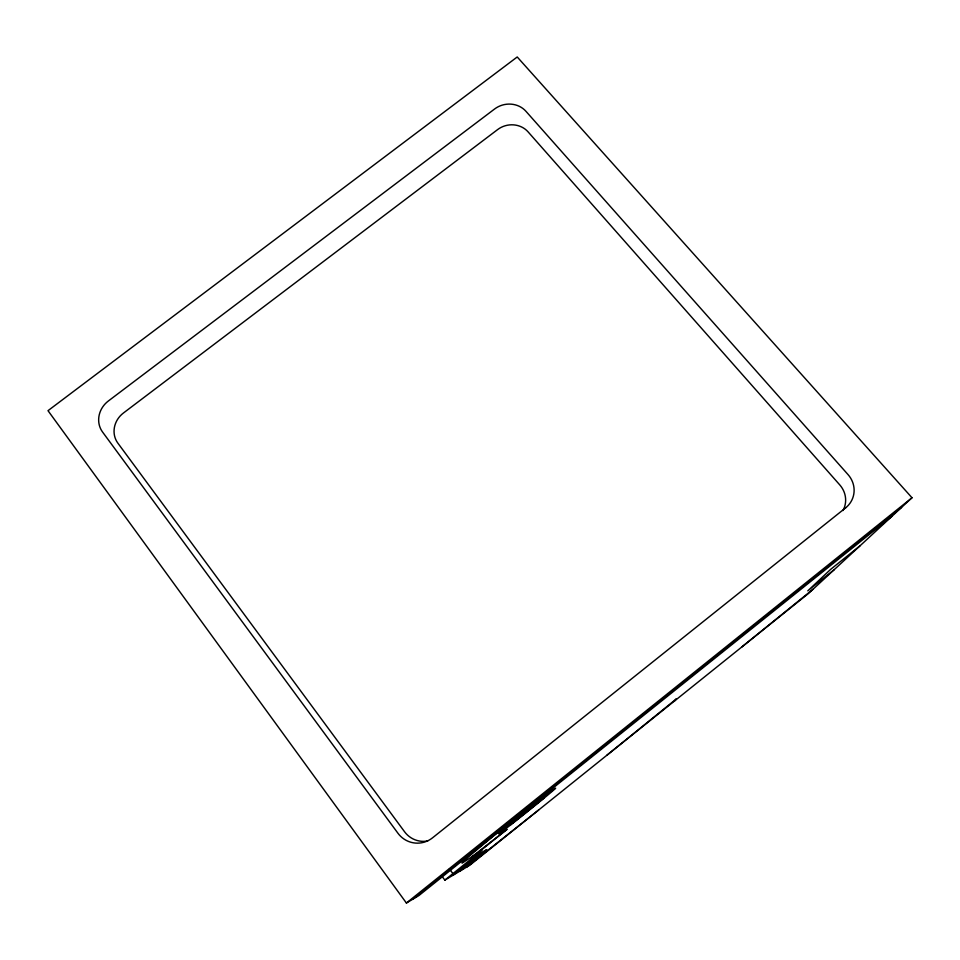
<?xml version="1.0" encoding="UTF-8"?>
<svg xmlns="http://www.w3.org/2000/svg" width="960" height="960" viewBox="0 0 960 960"><rect width="100%" height="100%" fill="white"/><g stroke="black" fill="none" stroke-linecap="round" stroke-linejoin="round"><path stroke-width="1.44" d="M606.936 755.208L676.476 698.784L674.616 700.896M741.72 647.064L813.228 589.068M891.828 516.396L418.836 895.608L406.404 903.024L48 410.676L517.224 56.976L912 497.748L808.248 593.676L469.8 865.236L444.84 880.116L442.224 876.576M472.044 856.692L507.096 829.284L477.192 853.344M444.84 880.116L482.1 850.152L462.312 862.992A82.944 1.632 -38.7 0 1 522.612 812.412M452.94 875.292L480.936 852.828L486.768 849.648L460.224 870.948M834.336 569.544L807.78 590.856L830.616 569.388L859.992 545.832M466.788 867.036L538.668 809.988M406.404 903.024L912 497.748M412.824 899.196L901.584 507.372M542.376 798.264L509.616 824.52L512.22 823.488L543.984 798.024L542.376 798.264L540.6 795.96M449.436 868.92L452.916 873.636M842.976 510.552A23.976 22.728 19.4 0 0 839.784 484.92L528.024 131.808A21.732 19.896 -12.7 0 0 497.7 129.528L123.408 413.028A22.404 20.688 -40.5 0 0 117.864 443.136L404.58 831.78A24.648 23.844 -82.3 0 0 427.728 840.96M845.628 507.852L432.6 837.78A25.512 24.66 -81.6 0 1 397.932 833.22L102.552 432.012A23.124 21.288 -40.3 0 1 108.36 400.992L494.652 108.96A22.404 20.436 -12.8 0 1 525.912 111.264L848.04 474.6A24.792 23.46 18.9 0 1 845.628 507.852M511.116 824.568A36.6 0.72 -38.7 0 0 555.492 788.364A36.6 0.72 -38.7 0 0 514.332 820.404A36.6 0.72 -38.7 0 0 511.116 824.568"/></g></svg>
